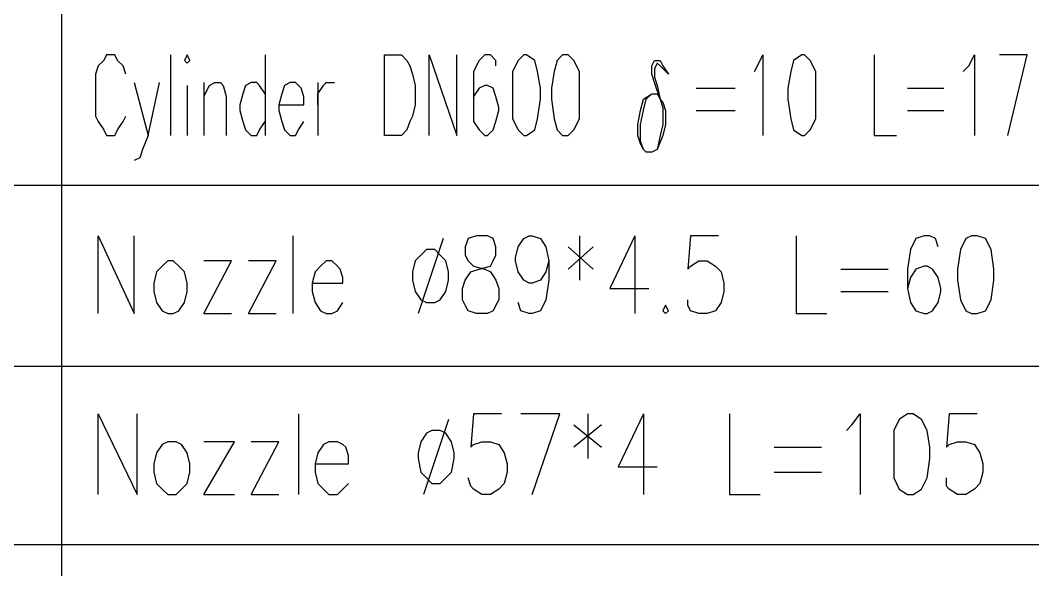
# Model space of a CAD drawing. Extents: x 13.06 to 16.25, y 9.33 to 13.85.
# Drawn here: x 15.4713 to 15.714, y 11.11 to 11.2416 of the extents above; entities that cross this region are included whole.
import ezdxf

# ---------------------------------------------------------------- set-up
doc = ezdxf.new("R2010")
doc.units = 0
doc.header["$MEASUREMENT"] = 0
doc.linetypes.add('AUSGEZOGEN', pattern=[0])
doc.layers.get('0').update_dxf_attribs({"linetype": 'AUSGEZOGEN'})

msp = doc.modelspace()

# ---------------------------------------------------------------- linework, layer by layer
for points in [[(15.48133, 11.202), (15.48133, 11.24467)], [(15.49667, 11.22867), (15.496, 11.23067), (15.496, 11.23067), (15.49467, 11.232), (15.49467, 11.232), (15.494, 11.23333), (15.494, 11.23333), (15.492, 11.23333), (15.492, 11.23333), (15.49133, 11.232), (15.49133, 11.232), (15.49, 11.23067), (15.49, 11.23067), (15.48933, 11.22867), (15.48933, 11.22867), (15.48933, 11.21867), (15.48933, 11.21867), (15.49, 11.21733), (15.49, 11.21733), (15.49133, 11.21533), (15.49133, 11.21533), (15.492, 11.214), (15.492, 11.214), (15.494, 11.214), (15.494, 11.214), (15.49467, 11.21533), (15.49467, 11.21533), (15.496, 11.21733), (15.496, 11.21733), (15.49667, 11.21867)], [(15.50733, 11.23333), (15.50733, 11.214)], [(15.51067, 11.232), (15.51133, 11.23133), (15.51133, 11.23133), (15.512, 11.232), (15.512, 11.232), (15.51133, 11.23333), (15.51133, 11.23333), (15.51067, 11.232), (15.51067, 11.232)], [(15.53, 11.23333), (15.53, 11.214)], [(15.55867, 11.214), (15.55867, 11.23333), (15.55867, 11.23333), (15.56267, 11.23333), (15.56267, 11.23333), (15.564, 11.232), (15.564, 11.232), (15.56467, 11.23067), (15.56467, 11.23067), (15.56533, 11.22867), (15.56533, 11.22867), (15.566, 11.226), (15.566, 11.226), (15.566, 11.22133), (15.566, 11.22133), (15.56533, 11.21867), (15.56533, 11.21867), (15.56467, 11.21733), (15.56467, 11.21733), (15.564, 11.21533), (15.564, 11.21533), (15.56267, 11.214), (15.56267, 11.214), (15.55867, 11.214), (15.55867, 11.214)], [(15.56933, 11.214), (15.56933, 11.23333), (15.56933, 11.23333), (15.576, 11.214), (15.576, 11.214), (15.576, 11.23333)], [(15.58533, 11.23067), (15.58533, 11.232), (15.58533, 11.232), (15.584, 11.23333), (15.584, 11.23333), (15.58267, 11.23333), (15.58267, 11.23333), (15.58133, 11.232), (15.58133, 11.232), (15.58, 11.22933), (15.58, 11.22933), (15.58, 11.21733), (15.58, 11.21733), (15.58133, 11.21533), (15.58133, 11.21533), (15.58267, 11.214), (15.58267, 11.214), (15.58333, 11.214), (15.58333, 11.214), (15.58467, 11.21533), (15.58467, 11.21533), (15.58533, 11.21733), (15.58533, 11.21733), (15.586, 11.22), (15.586, 11.22), (15.586, 11.22067), (15.586, 11.22067), (15.58533, 11.22333), (15.58533, 11.22333), (15.58467, 11.22533), (15.58467, 11.22533), (15.58333, 11.226), (15.58333, 11.226), (15.58267, 11.226), (15.58267, 11.226), (15.58133, 11.22533), (15.58133, 11.22533), (15.58, 11.22333), (15.58, 11.22333), (15.58, 11.22067)], [(15.592, 11.23333), (15.59067, 11.232), (15.59067, 11.232), (15.58933, 11.22933), (15.58933, 11.22933), (15.58933, 11.218), (15.58933, 11.218), (15.59067, 11.21533), (15.59067, 11.21533), (15.592, 11.214), (15.592, 11.214), (15.59267, 11.214), (15.59267, 11.214), (15.59467, 11.21533), (15.59467, 11.21533), (15.59533, 11.218), (15.59533, 11.218), (15.596, 11.22267), (15.596, 11.22267), (15.596, 11.22533), (15.596, 11.22533), (15.59533, 11.22933), (15.59533, 11.22933), (15.59467, 11.232), (15.59467, 11.232), (15.59267, 11.23333), (15.59267, 11.23333), (15.592, 11.23333), (15.592, 11.23333)], [(15.60133, 11.23333), (15.6, 11.232), (15.6, 11.232), (15.59933, 11.22933), (15.59933, 11.22933), (15.59867, 11.22533), (15.59867, 11.22533), (15.59867, 11.22267), (15.59867, 11.22267), (15.59933, 11.218), (15.59933, 11.218), (15.6, 11.21533), (15.6, 11.21533), (15.60133, 11.214), (15.60133, 11.214), (15.60267, 11.214), (15.60267, 11.214), (15.604, 11.21533), (15.604, 11.21533), (15.60533, 11.218), (15.60533, 11.218), (15.60533, 11.22933), (15.60533, 11.22933), (15.604, 11.232), (15.604, 11.232), (15.60267, 11.23333), (15.60267, 11.23333), (15.60133, 11.23333), (15.60133, 11.23333)], [(15.64733, 11.22933), (15.648, 11.23067), (15.648, 11.23067), (15.64933, 11.23333), (15.64933, 11.23333), (15.64933, 11.214)], [(15.65867, 11.23333), (15.65667, 11.232), (15.65667, 11.232), (15.656, 11.22933), (15.656, 11.22933), (15.65533, 11.22533), (15.65533, 11.22533), (15.65533, 11.22267), (15.65533, 11.22267), (15.656, 11.218), (15.656, 11.218), (15.65667, 11.21533), (15.65667, 11.21533), (15.65867, 11.214), (15.65867, 11.214), (15.65933, 11.214), (15.65933, 11.214), (15.66067, 11.21533), (15.66067, 11.21533), (15.662, 11.218), (15.662, 11.218), (15.662, 11.22933), (15.662, 11.22933), (15.66067, 11.232), (15.66067, 11.232), (15.65933, 11.23333), (15.65933, 11.23333), (15.65867, 11.23333), (15.65867, 11.23333)], [(15.676, 11.23333), (15.676, 11.214), (15.676, 11.214), (15.68133, 11.214)], [(15.69733, 11.22933), (15.69867, 11.23067), (15.69867, 11.23067), (15.7, 11.23333), (15.7, 11.23333), (15.7, 11.214)], [(15.708, 11.214), (15.71267, 11.23333), (15.71267, 11.23333), (15.706, 11.23333)], [(15.62133, 11.21), (15.62067, 11.21067), (15.62067, 11.21067), (15.62, 11.212), (15.62, 11.212), (15.61933, 11.214), (15.61933, 11.214), (15.61933, 11.21667), (15.61933, 11.21667), (15.62, 11.22), (15.62, 11.22), (15.62067, 11.22267), (15.62067, 11.22267), (15.62267, 11.224), (15.62267, 11.224), (15.624, 11.224), (15.624, 11.224), (15.62467, 11.22267), (15.62467, 11.22267), (15.62333, 11.22667), (15.62333, 11.22667), (15.62267, 11.22867), (15.62267, 11.22867), (15.62267, 11.23067), (15.62267, 11.23067), (15.62333, 11.232), (15.62333, 11.232), (15.62467, 11.232), (15.62467, 11.232), (15.62533, 11.23067), (15.62533, 11.23067), (15.62667, 11.22867), (15.62667, 11.22867), (15.62467, 11.23067), (15.62467, 11.23067), (15.624, 11.23133), (15.624, 11.23133), (15.62333, 11.23), (15.62333, 11.23), (15.62333, 11.228), (15.62333, 11.228), (15.624, 11.226), (15.624, 11.226), (15.62467, 11.22267), (15.62467, 11.22267), (15.62533, 11.22067), (15.62533, 11.22067), (15.62533, 11.21667), (15.62533, 11.21667), (15.62467, 11.214), (15.62467, 11.214), (15.624, 11.21067), (15.624, 11.21067), (15.62267, 11.21), (15.62267, 11.21), (15.62133, 11.21), (15.62133, 11.21)], [(15.49867, 11.22667), (15.502, 11.214), (15.502, 11.214), (15.50467, 11.22667)], [(15.51133, 11.226), (15.51133, 11.214)], [(15.51533, 11.22667), (15.51533, 11.214)], [(15.51533, 11.22333), (15.51667, 11.226), (15.51667, 11.226), (15.518, 11.22667), (15.518, 11.22667), (15.51933, 11.22667), (15.51933, 11.22667), (15.52, 11.226), (15.52, 11.226), (15.52067, 11.22333), (15.52067, 11.22333), (15.52067, 11.214)], [(15.53, 11.224), (15.52867, 11.226), (15.52867, 11.226), (15.528, 11.22667), (15.528, 11.22667), (15.52667, 11.22667), (15.52667, 11.22667), (15.52533, 11.226), (15.52533, 11.226), (15.52467, 11.224), (15.52467, 11.224), (15.524, 11.22133), (15.524, 11.22133), (15.524, 11.22), (15.524, 11.22), (15.52467, 11.21733), (15.52467, 11.21733), (15.52533, 11.21533), (15.52533, 11.21533), (15.52667, 11.214), (15.52667, 11.214), (15.528, 11.214), (15.528, 11.214), (15.52867, 11.21533), (15.52867, 11.21533), (15.53, 11.21733)], [(15.53333, 11.22133), (15.53933, 11.22133), (15.53933, 11.22133), (15.53933, 11.22333), (15.53933, 11.22333), (15.53867, 11.22533), (15.53867, 11.22533), (15.538, 11.226), (15.538, 11.226), (15.53733, 11.22667), (15.53733, 11.22667), (15.536, 11.22667), (15.536, 11.22667), (15.53467, 11.226), (15.53467, 11.226), (15.534, 11.224), (15.534, 11.224), (15.53333, 11.22133), (15.53333, 11.22133), (15.53333, 11.22), (15.53333, 11.22), (15.534, 11.21733), (15.534, 11.21733), (15.53467, 11.21533), (15.53467, 11.21533), (15.536, 11.214), (15.536, 11.214), (15.53733, 11.214), (15.53733, 11.214), (15.538, 11.21533), (15.538, 11.21533), (15.53933, 11.21733)], [(15.54267, 11.22667), (15.54267, 11.214)], [(15.54267, 11.22133), (15.54267, 11.224), (15.54267, 11.224), (15.544, 11.226), (15.544, 11.226), (15.54467, 11.22667), (15.54467, 11.22667), (15.54667, 11.22667)], [(15.62067, 11.21067), (15.62, 11.21267), (15.62, 11.21267), (15.62, 11.21667), (15.62, 11.21667), (15.62067, 11.22), (15.62067, 11.22), (15.62133, 11.22267), (15.62133, 11.22267), (15.62267, 11.224), (15.62267, 11.224), (15.624, 11.224), (15.624, 11.224), (15.62467, 11.22267), (15.62467, 11.22267), (15.62533, 11.222), (15.62533, 11.222), (15.626, 11.22), (15.626, 11.22), (15.626, 11.21667), (15.626, 11.21667), (15.62533, 11.214), (15.62533, 11.214), (15.624, 11.21067), (15.624, 11.21067), (15.62267, 11.21)], [(15.63333, 11.22533), (15.64267, 11.22533)], [(15.684, 11.22533), (15.69267, 11.22533)], [(15.63333, 11.22), (15.64267, 11.22)], [(15.684, 11.22), (15.69267, 11.22)], [(15.502, 11.214), (15.50067, 11.21067), (15.50067, 11.21067), (15.5, 11.20867), (15.5, 11.20867), (15.49867, 11.208)], [(16.19667, 11.202), (15.22867, 11.202)], [(15.48133, 11.15867), (15.48133, 11.202)], [(15.49, 11.17133), (15.49, 11.19), (15.49, 11.19), (15.49867, 11.17133), (15.49867, 11.17133), (15.49867, 11.19)], [(15.53667, 11.19), (15.53667, 11.17133)], [(15.58067, 11.19), (15.57867, 11.18933), (15.57867, 11.18933), (15.578, 11.18733), (15.578, 11.18733), (15.578, 11.18533), (15.578, 11.18533), (15.57867, 11.184), (15.57867, 11.184), (15.58, 11.18267), (15.58, 11.18267), (15.58267, 11.182), (15.58267, 11.182), (15.584, 11.18133), (15.584, 11.18133), (15.58533, 11.17933), (15.58533, 11.17933), (15.586, 11.17733), (15.586, 11.17733), (15.586, 11.17467), (15.586, 11.17467), (15.58533, 11.17333), (15.58533, 11.17333), (15.58467, 11.172), (15.58467, 11.172), (15.58333, 11.17133), (15.58333, 11.17133), (15.58067, 11.17133), (15.58067, 11.17133), (15.57867, 11.172), (15.57867, 11.172), (15.578, 11.17333), (15.578, 11.17333), (15.57733, 11.17467), (15.57733, 11.17467), (15.57733, 11.17733), (15.57733, 11.17733), (15.578, 11.17933), (15.578, 11.17933), (15.57933, 11.18133), (15.57933, 11.18133), (15.58133, 11.182), (15.58133, 11.182), (15.584, 11.18267), (15.584, 11.18267), (15.58467, 11.184), (15.58467, 11.184), (15.58533, 11.18533), (15.58533, 11.18533), (15.58533, 11.18733), (15.58533, 11.18733), (15.58467, 11.18933), (15.58467, 11.18933), (15.58333, 11.19), (15.58333, 11.19), (15.58067, 11.19), (15.58067, 11.19)], [(15.598, 11.184), (15.59733, 11.18133), (15.59733, 11.18133), (15.596, 11.17933), (15.596, 11.17933), (15.594, 11.17867), (15.594, 11.17867), (15.59333, 11.17867), (15.59333, 11.17867), (15.592, 11.17933), (15.592, 11.17933), (15.59067, 11.18133), (15.59067, 11.18133), (15.59, 11.184), (15.59, 11.184), (15.59, 11.18467), (15.59, 11.18467), (15.59067, 11.18733), (15.59067, 11.18733), (15.592, 11.18933), (15.592, 11.18933), (15.59333, 11.19), (15.59333, 11.19), (15.594, 11.19), (15.594, 11.19), (15.596, 11.18933), (15.596, 11.18933), (15.59733, 11.18733), (15.59733, 11.18733), (15.598, 11.184), (15.598, 11.184), (15.598, 11.17933), (15.598, 11.17933), (15.59733, 11.17467), (15.59733, 11.17467), (15.596, 11.172), (15.596, 11.172), (15.594, 11.17133), (15.594, 11.17133), (15.59333, 11.17133), (15.59333, 11.17133), (15.59133, 11.172), (15.59133, 11.172), (15.59067, 11.174)], [(15.60533, 11.19), (15.60533, 11.17933)], [(15.61867, 11.19), (15.61267, 11.17733), (15.61267, 11.17733), (15.622, 11.17733)], [(15.61867, 11.19), (15.61867, 11.17133)], [(15.63867, 11.19), (15.632, 11.19), (15.632, 11.19), (15.63133, 11.182), (15.63133, 11.182), (15.632, 11.18267), (15.632, 11.18267), (15.634, 11.184), (15.634, 11.184), (15.636, 11.184), (15.636, 11.184), (15.638, 11.18267), (15.638, 11.18267), (15.63933, 11.18133), (15.63933, 11.18133), (15.64, 11.17867), (15.64, 11.17867), (15.64, 11.17667), (15.64, 11.17667), (15.63933, 11.174), (15.63933, 11.174), (15.638, 11.172), (15.638, 11.172), (15.636, 11.17133), (15.636, 11.17133), (15.634, 11.17133), (15.634, 11.17133), (15.632, 11.172), (15.632, 11.172), (15.63133, 11.17333), (15.63133, 11.17333), (15.63133, 11.17467)], [(15.65733, 11.19), (15.65733, 11.17133), (15.65733, 11.17133), (15.66467, 11.17133)], [(15.69133, 11.18733), (15.69067, 11.18933), (15.69067, 11.18933), (15.68933, 11.19), (15.68933, 11.19), (15.688, 11.19), (15.688, 11.19), (15.686, 11.18933), (15.686, 11.18933), (15.68467, 11.18667), (15.68467, 11.18667), (15.684, 11.182), (15.684, 11.182), (15.684, 11.17733), (15.684, 11.17733), (15.68467, 11.174), (15.68467, 11.174), (15.686, 11.172), (15.686, 11.172), (15.688, 11.17133), (15.688, 11.17133), (15.68867, 11.17133), (15.68867, 11.17133), (15.69, 11.172), (15.69, 11.172), (15.69133, 11.174), (15.69133, 11.174), (15.692, 11.17667), (15.692, 11.17667), (15.692, 11.17733), (15.692, 11.17733), (15.69133, 11.18), (15.69133, 11.18), (15.69, 11.182), (15.69, 11.182), (15.68867, 11.18267), (15.68867, 11.18267), (15.688, 11.18267), (15.688, 11.18267), (15.686, 11.182), (15.686, 11.182), (15.68467, 11.18), (15.68467, 11.18), (15.684, 11.17733)], [(15.69933, 11.19), (15.698, 11.18933), (15.698, 11.18933), (15.69667, 11.18667), (15.69667, 11.18667), (15.696, 11.182), (15.696, 11.182), (15.696, 11.17933), (15.696, 11.17933), (15.69667, 11.17467), (15.69667, 11.17467), (15.698, 11.172), (15.698, 11.172), (15.69933, 11.17133), (15.69933, 11.17133), (15.70067, 11.17133), (15.70067, 11.17133), (15.70267, 11.172), (15.70267, 11.172), (15.704, 11.17467), (15.704, 11.17467), (15.70467, 11.17933), (15.70467, 11.17933), (15.70467, 11.182), (15.70467, 11.182), (15.704, 11.18667), (15.704, 11.18667), (15.70267, 11.18933), (15.70267, 11.18933), (15.70067, 11.19), (15.70067, 11.19), (15.69933, 11.19), (15.69933, 11.19)], [(15.57267, 11.18933), (15.56667, 11.17133)], [(15.60267, 11.18733), (15.60867, 11.182)], [(15.60867, 11.18733), (15.60267, 11.182)], [(15.56867, 11.18667), (15.56733, 11.18533), (15.56733, 11.18533), (15.566, 11.184), (15.566, 11.184), (15.56533, 11.18133), (15.56533, 11.18133), (15.56533, 11.17933), (15.56533, 11.17933), (15.566, 11.17667), (15.566, 11.17667), (15.56733, 11.17467), (15.56733, 11.17467), (15.56867, 11.174), (15.56867, 11.174), (15.57067, 11.174), (15.57067, 11.174), (15.572, 11.17467), (15.572, 11.17467), (15.57333, 11.17667), (15.57333, 11.17667), (15.574, 11.17933), (15.574, 11.17933), (15.574, 11.18133), (15.574, 11.18133), (15.57333, 11.184), (15.57333, 11.184), (15.572, 11.18533), (15.572, 11.18533), (15.57067, 11.18667), (15.57067, 11.18667), (15.56867, 11.18667), (15.56867, 11.18667)], [(15.50667, 11.184), (15.50533, 11.18267), (15.50533, 11.18267), (15.504, 11.18133), (15.504, 11.18133), (15.50333, 11.17867), (15.50333, 11.17867), (15.50333, 11.17667), (15.50333, 11.17667), (15.504, 11.174), (15.504, 11.174), (15.50533, 11.172), (15.50533, 11.172), (15.50667, 11.17133), (15.50667, 11.17133), (15.508, 11.17133), (15.508, 11.17133), (15.50933, 11.172), (15.50933, 11.172), (15.51067, 11.174), (15.51067, 11.174), (15.51133, 11.17667), (15.51133, 11.17667), (15.51133, 11.17867), (15.51133, 11.17867), (15.51067, 11.18133), (15.51067, 11.18133), (15.50933, 11.18267), (15.50933, 11.18267), (15.508, 11.184), (15.508, 11.184), (15.50667, 11.184), (15.50667, 11.184)], [(15.51533, 11.17133), (15.522, 11.184), (15.522, 11.184), (15.51533, 11.184)], [(15.526, 11.17133), (15.53267, 11.184), (15.53267, 11.184), (15.526, 11.184)], [(15.54133, 11.17867), (15.54867, 11.17867), (15.54867, 11.17867), (15.54867, 11.18), (15.54867, 11.18), (15.548, 11.182), (15.548, 11.182), (15.54733, 11.18267), (15.54733, 11.18267), (15.546, 11.184), (15.546, 11.184), (15.54467, 11.184), (15.54467, 11.184), (15.54333, 11.18267), (15.54333, 11.18267), (15.542, 11.18133), (15.542, 11.18133), (15.54133, 11.17867), (15.54133, 11.17867), (15.54133, 11.17667), (15.54133, 11.17667), (15.542, 11.174), (15.542, 11.174), (15.54333, 11.172), (15.54333, 11.172), (15.54467, 11.17133), (15.54467, 11.17133), (15.546, 11.17133), (15.546, 11.17133), (15.54733, 11.172), (15.54733, 11.172), (15.54867, 11.174)], [(15.668, 11.182), (15.67933, 11.182)], [(15.668, 11.17667), (15.67933, 11.17667)], [(15.626, 11.17333), (15.62533, 11.172), (15.62533, 11.172), (15.626, 11.17133), (15.626, 11.17133), (15.62667, 11.172), (15.62667, 11.172), (15.626, 11.17333), (15.626, 11.17333)], [(15.51533, 11.17133), (15.522, 11.17133)], [(15.526, 11.17133), (15.53267, 11.17133)], [(16.19667, 11.15867), (15.22867, 11.15867)], [(15.48133, 11.116), (15.48133, 11.15867)], [(15.49, 11.128), (15.49, 11.14733), (15.49, 11.14733), (15.49933, 11.128), (15.49933, 11.128), (15.49933, 11.14733)], [(15.538, 11.14733), (15.538, 11.128)], [(15.574, 11.146), (15.568, 11.128)], [(15.58667, 11.14733), (15.58, 11.14733), (15.58, 11.14733), (15.57933, 11.13933), (15.57933, 11.13933), (15.58, 11.14), (15.58, 11.14), (15.582, 11.14067), (15.582, 11.14067), (15.584, 11.14067), (15.584, 11.14067), (15.586, 11.14), (15.586, 11.14), (15.58733, 11.138), (15.58733, 11.138), (15.588, 11.13533), (15.588, 11.13533), (15.588, 11.13333), (15.588, 11.13333), (15.58733, 11.13067), (15.58733, 11.13067), (15.586, 11.12933), (15.586, 11.12933), (15.584, 11.128), (15.584, 11.128), (15.582, 11.128), (15.582, 11.128), (15.58, 11.12933), (15.58, 11.12933), (15.57933, 11.13), (15.57933, 11.13), (15.57867, 11.132)], [(15.594, 11.128), (15.60067, 11.14733), (15.60067, 11.14733), (15.59133, 11.14733)], [(15.60733, 11.14733), (15.60733, 11.13667)], [(15.62067, 11.14733), (15.61467, 11.13467), (15.61467, 11.13467), (15.624, 11.13467)], [(15.62067, 11.14733), (15.62067, 11.128)], [(15.64133, 11.14733), (15.64133, 11.128), (15.64133, 11.128), (15.64867, 11.128)], [(15.66933, 11.14333), (15.67067, 11.14467), (15.67067, 11.14467), (15.67267, 11.14733), (15.67267, 11.14733), (15.67267, 11.128)], [(15.684, 11.14733), (15.682, 11.146), (15.682, 11.146), (15.68067, 11.14333), (15.68067, 11.14333), (15.68067, 11.132), (15.68067, 11.132), (15.682, 11.12933), (15.682, 11.12933), (15.684, 11.128), (15.684, 11.128), (15.68533, 11.128), (15.68533, 11.128), (15.68733, 11.12933), (15.68733, 11.12933), (15.68867, 11.132), (15.68867, 11.132), (15.68933, 11.13667), (15.68933, 11.13667), (15.68933, 11.13933), (15.68933, 11.13933), (15.68867, 11.14333), (15.68867, 11.14333), (15.68733, 11.146), (15.68733, 11.146), (15.68533, 11.14733), (15.68533, 11.14733), (15.684, 11.14733), (15.684, 11.14733)], [(15.70067, 11.14733), (15.694, 11.14733), (15.694, 11.14733), (15.69333, 11.13933), (15.69333, 11.13933), (15.694, 11.14), (15.694, 11.14), (15.696, 11.14067), (15.696, 11.14067), (15.698, 11.14067), (15.698, 11.14067), (15.7, 11.14), (15.7, 11.14), (15.70133, 11.138), (15.70133, 11.138), (15.702, 11.13533), (15.702, 11.13533), (15.702, 11.13333), (15.702, 11.13333), (15.70133, 11.13067), (15.70133, 11.13067), (15.7, 11.12933), (15.7, 11.12933), (15.698, 11.128), (15.698, 11.128), (15.696, 11.128), (15.696, 11.128), (15.694, 11.12933), (15.694, 11.12933), (15.69333, 11.13), (15.69333, 11.13), (15.69333, 11.132)], [(15.57, 11.14333), (15.56867, 11.14267), (15.56867, 11.14267), (15.56733, 11.14067), (15.56733, 11.14067), (15.56667, 11.138), (15.56667, 11.138), (15.56667, 11.13667), (15.56667, 11.13667), (15.56733, 11.13333), (15.56733, 11.13333), (15.56867, 11.132), (15.56867, 11.132), (15.57, 11.13067), (15.57, 11.13067), (15.572, 11.13067), (15.572, 11.13067), (15.57333, 11.132), (15.57333, 11.132), (15.57467, 11.13333), (15.57467, 11.13333), (15.57533, 11.13667), (15.57533, 11.13667), (15.57533, 11.138), (15.57533, 11.138), (15.57467, 11.14067), (15.57467, 11.14067), (15.57333, 11.14267), (15.57333, 11.14267), (15.572, 11.14333), (15.572, 11.14333), (15.57, 11.14333), (15.57, 11.14333)], [(15.604, 11.14467), (15.61067, 11.13933)], [(15.61067, 11.14467), (15.604, 11.13933)], [(15.50667, 11.14067), (15.50533, 11.14), (15.50533, 11.14), (15.504, 11.138), (15.504, 11.138), (15.50333, 11.13533), (15.50333, 11.13533), (15.50333, 11.13333), (15.50333, 11.13333), (15.504, 11.13067), (15.504, 11.13067), (15.50533, 11.12933), (15.50533, 11.12933), (15.50667, 11.128), (15.50667, 11.128), (15.50867, 11.128), (15.50867, 11.128), (15.51, 11.12933), (15.51, 11.12933), (15.51133, 11.13067), (15.51133, 11.13067), (15.512, 11.13333), (15.512, 11.13333), (15.512, 11.13533), (15.512, 11.13533), (15.51133, 11.138), (15.51133, 11.138), (15.51, 11.14), (15.51, 11.14), (15.50867, 11.14067), (15.50867, 11.14067), (15.50667, 11.14067), (15.50667, 11.14067)], [(15.51533, 11.128), (15.52267, 11.14067), (15.52267, 11.14067), (15.51533, 11.14067)], [(15.52667, 11.128), (15.53333, 11.14067), (15.53333, 11.14067), (15.52667, 11.14067)], [(15.542, 11.13533), (15.55, 11.13533), (15.55, 11.13533), (15.55, 11.13733), (15.55, 11.13733), (15.54933, 11.13933), (15.54933, 11.13933), (15.54867, 11.14), (15.54867, 11.14), (15.54733, 11.14067), (15.54733, 11.14067), (15.54533, 11.14067), (15.54533, 11.14067), (15.544, 11.14), (15.544, 11.14), (15.54267, 11.138), (15.54267, 11.138), (15.542, 11.13533), (15.542, 11.13533), (15.542, 11.13333), (15.542, 11.13333), (15.54267, 11.13067), (15.54267, 11.13067), (15.544, 11.12933), (15.544, 11.12933), (15.54533, 11.128), (15.54533, 11.128), (15.54733, 11.128), (15.54733, 11.128), (15.54867, 11.12933), (15.54867, 11.12933), (15.55, 11.13067)], [(15.652, 11.13933), (15.66333, 11.13933)], [(15.652, 11.13333), (15.66333, 11.13333)], [(15.51533, 11.128), (15.52267, 11.128)], [(15.52667, 11.128), (15.53333, 11.128)], [(16.19667, 11.116), (15.22867, 11.116)], [(15.48133, 11.07267), (15.48133, 11.116)]]:
    msp.add_lwpolyline(points)

doc.saveas('drawing.dxf')
